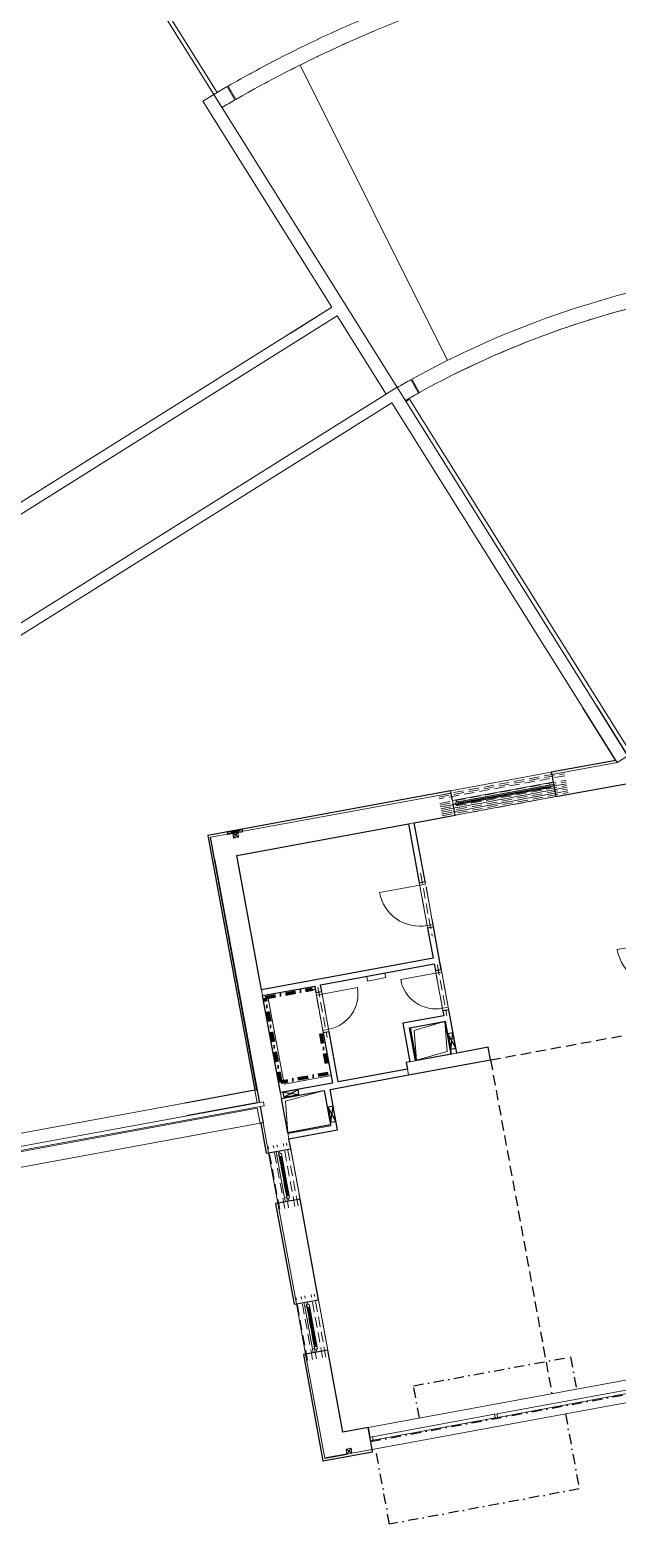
# Model space of a CAD drawing. Header units: millimetres. Extents: x -10647 to 220459, y -5491 to 72638.
# Drawn here: x 170923 to 182392, y -1682 to 27498 of the extents above; entities that cross this region are included whole.
import ezdxf

# ---------------------------------------------------------------- set-up
doc = ezdxf.new("R2010")
doc.units = ezdxf.units.MM
for name, pattern in [('HA_Dash_3mm-S1mm', [300, 200, -100]), ('HA_DashDot_2_2mm-S0_6mm', [1650, 750, -450, 0, -450]), ('HA_DashDot_4mm-S1mm', [400, 200, -100, 0, -100])]:
    doc.linetypes.add(name, pattern=pattern)
for name, color, linetype, lineweight in [('A-DETL-____-HDLN', 9, 'HA_Dash_3mm-S1mm', 25), ('A-DETL-____-OTLN', 9, 'Continuous', 25), ('A-DETL-____-THIN', 9, 'Continuous', 9), ('A-DETL-GENF-OTLN', 9, 'Continuous', 9), ('A-DOOR-____-MCUT', 9, 'HA_DashDot_2_2mm-S0_6mm', 9), ('A-DOOR-____-OTLN', 9, 'Continuous', 9), ('A-DOOR-FRAM-MCUT', 9, 'Continuous', 9), ('A-FLOR-____-OTLN', 9, 'Continuous', 9), ('A-FLOR-____-OVHD', 9, 'HA_DashDot_4mm-S1mm', 25), ('A-FLOR-LEVL-OTLN', 9, 'Continuous', 9), ('A-GENM-____-HDLN', 9, 'HA_Dash_3mm-S1mm', 9), ('A-GENM-____-OTLN', 9, 'Continuous', 9), ('A-GLAZ-____-MCUT', 9, 'Continuous', 5), ('A-GLAZ-____-OTLN', 9, 'Continuous', 5), ('A-GLAZ-CURT-MCUT', 9, 'Continuous', 5), ('A-GLAZ-CURT-OTLN', 9, 'Continuous', 5), ('A-GLAZ-CWMG-MCUT', 9, 'Continuous', 5), ('A-GLAZ-CWMG-OTLN', 9, 'Continuous', 5), ('A-WALL-____-MCUT', 9, 'Continuous', 25), ('A-WALL-____-OTLN', 9, 'Continuous', 9), ('I-WALL-____-MCUT', 9, 'Continuous', 25), ('I-WALL-____-OTLN', 9, 'Continuous', 9), ('M-HVAC-DUCT-OTLN', 9, 'Continuous', 9)]:
    doc.layers.add(name, color=color, linetype=linetype, lineweight=lineweight)

# ---------------------------------------------------------------- blocks, each defined once
blk = doc.blocks.new('HA_DR_Single_Swing_Solid - In_OJ_700x2100-2215883-schema POHLEDU D_130_6300')
at = {"layer": 'A-DOOR-____-MCUT'}
for p, q in [((-350, 57.5), (350, 57.5)), ((-350, -57.5), (350, -57.5))]:
    blk.add_line(p, q, dxfattribs=at)
at = {"layer": 'A-DOOR-____-OTLN', "lineweight": 5}
blk.add_line((350, 757.5), (350, 57.5), dxfattribs=at)
blk.add_arc((350, 57.5), 700, 90, 180, dxfattribs=at)
at = {"layer": 'A-DOOR-FRAM-MCUT'}
for p, q in [((-400, 57.5), (-350, 57.5)), ((-350, 57.5), (-350, -57.5)), ((350, 57.5), (400, 57.5)), ((350, -57.5), (350, 57.5)), ((-350, -57.5), (-400, -57.5)), ((400, -57.5), (350, -57.5))]:
    blk.add_line(p, q, dxfattribs=at)
blk = doc.blocks.new('HA_DR_Single_Swing_Solid - In_OJ_700x2100-2215885-schema POHLEDU D_130_6300')
at = {"layer": 'A-DOOR-____-MCUT'}
for p, q in [((-350, 57.5), (350, 57.5)), ((-350, -57.5), (350, -57.5))]:
    blk.add_line(p, q, dxfattribs=at)
at = {"layer": 'A-DOOR-____-OTLN', "lineweight": 5}
blk.add_line((350, -757.5), (350, -57.5), dxfattribs=at)
blk.add_arc((350, -57.5), 700, 180, 270, dxfattribs=at)
at = {"layer": 'A-DOOR-FRAM-MCUT'}
for p, q in [((-350, 57.5), (-400, 57.5)), ((-350, -57.5), (-350, 57.5)), ((400, 57.5), (350, 57.5)), ((350, 57.5), (350, -57.5)), ((-400, -57.5), (-350, -57.5)), ((350, -57.5), (400, -57.5))]:
    blk.add_line(p, q, dxfattribs=at)
blk = doc.blocks.new('HA_DR_Single_Swing_Solid - In_OJ_800x2100-2215786-schema POHLEDU D_130_6300')
at = {"layer": 'A-DOOR-____-MCUT'}
for p, q in [((-400, 57.5), (400, 57.5)), ((-400, -57.5), (400, -57.5))]:
    blk.add_line(p, q, dxfattribs=at)
at = {"layer": 'A-DOOR-____-OTLN', "lineweight": 5}
blk.add_line((400, 857.5), (400, 57.5), dxfattribs=at)
blk.add_arc((400, 57.5), 800, 90, 180, dxfattribs=at)
at = {"layer": 'A-DOOR-FRAM-MCUT'}
for p, q in [((-450, 57.5), (-400, 57.5)), ((-400, 57.5), (-400, -57.5)), ((400, 57.5), (450, 57.5)), ((400, -57.5), (400, 57.5)), ((-400, -57.5), (-450, -57.5)), ((450, -57.5), (400, -57.5))]:
    blk.add_line(p, q, dxfattribs=at)
blk = doc.blocks.new('HA_DR_Single_Swing_Solid - In_OJ_900x2100_Vstupni-2215765-schema POHLEDU D_130_6300')
at = {"layer": 'A-DOOR-____-MCUT'}
for p, q in [((-450, 125), (450, 125)), ((-450, -125), (450, -125))]:
    blk.add_line(p, q, dxfattribs=at)
at = {"layer": 'A-DOOR-____-OTLN', "lineweight": 5}
blk.add_line((450, 1025), (450, 125), dxfattribs=at)
at = {"layer": 'A-DOOR-____-OTLN'}
for p, q in [((-500, 125), (500, 125)), ((-500, -125), (500, -125))]:
    blk.add_line(p, q, dxfattribs=at)
at = {"layer": 'A-DOOR-____-OTLN', "lineweight": 5}
blk.add_arc((450, 125), 900, 90, 180, dxfattribs=at)
at = {"layer": 'A-DOOR-FRAM-MCUT'}
for p, q in [((-500, 125), (-450, 125)), ((-450, 125), (-450, -125)), ((450, 125), (500, 125)), ((450, -125), (450, 125)), ((-450, -125), (-500, -125)), ((500, -125), (450, -125))]:
    blk.add_line(p, q, dxfattribs=at)
blk = doc.blocks.new('HA_WD_SinglePanel - 1000x3200-2168127-schema POHLEDU D_130_6300')
at = {"layer": 'A-GLAZ-____-MCUT'}
for p, q in [((-440, 25), (-440, -25)), ((-390, 25), (-440, 25)), ((-390, -25), (-390, 25)), ((390, 5), (-390, 5)), ((390, 25), (390, -25)), ((440, 25), (390, 25)), ((440, -25), (440, 25)), ((-500, 0), (-440, 0)), ((-420, -70), (-500, -70)), ((-440, -25), (-390, -25)), ((-420, -25), (-420, -70)), ((390, -5), (-390, -5)), ((390, -25), (440, -25)), ((420, -70), (420, -25)), ((500, -70), (420, -70)), ((440, 0), (500, 0))]:
    blk.add_line(p, q, dxfattribs=at)
at = {"layer": 'A-GLAZ-____-OTLN'}
for p, q in [((-440, -25), (-440, 25)), ((440, 25), (-440, 25)), ((390, 25), (-390, 25)), ((440, 25), (440, -25)), ((-440, -25), (440, -25)), ((420, -70), (-420, -70)), ((390, -25), (-390, -25))]:
    blk.add_line(p, q, dxfattribs=at)
blk = doc.blocks.new('HA_WD_SinglePanel - 1000x3200-2168126-schema POHLEDU D_130_6300')
at = {"layer": 'A-GLAZ-____-MCUT'}
for p, q in [((-420, 70), (-500, 70)), ((-500, 0), (-440, 0)), ((-440, -25), (-440, 25)), ((-440, 25), (-390, 25)), ((-420, 25), (-420, 70)), ((-390, 25), (-390, -25)), ((390, 5), (-390, 5)), ((390, -25), (390, 25)), ((390, 25), (440, 25)), ((500, 70), (420, 70)), ((420, 70), (420, 25)), ((440, 25), (440, -25)), ((440, 0), (500, 0)), ((-390, -25), (-440, -25)), ((390, -5), (-390, -5)), ((440, -25), (390, -25))]:
    blk.add_line(p, q, dxfattribs=at)
at = {"layer": 'A-GLAZ-____-OTLN'}
for p, q in [((440, 25), (-440, 25)), ((-440, -25), (-440, 25)), ((420, 70), (-420, 70)), ((390, 25), (-390, 25)), ((440, 25), (440, -25)), ((-440, -25), (440, -25)), ((390, -25), (-390, -25))]:
    blk.add_line(p, q, dxfattribs=at)
blk = doc.blocks.new('HA_WD_SinglePanel - 2000x1150-2168136-schema POHLEDU D_130_6300')
at = {"layer": 'A-GLAZ-____-MCUT'}
for p, q in [((-1000, 70), (-1000, 0)), ((-920, 70), (-1000, 70)), ((-1000, 0), (-940, 0)), ((-940, -25), (-940, 25)), ((-940, 25), (-890, 25)), ((-920, 25), (-920, 70)), ((-890, 25), (-890, -25)), ((890, 5), (-890, 5)), ((890, -25), (890, 25)), ((890, 25), (940, 25)), ((1000, 70), (920, 70)), ((920, 70), (920, 25)), ((940, 25), (940, -25)), ((940, 0), (1000, 0)), ((1000, 0), (1000, 70)), ((-890, -25), (-940, -25)), ((890, -5), (-890, -5)), ((940, -25), (890, -25))]:
    blk.add_line(p, q, dxfattribs=at)
at = {"layer": 'A-GLAZ-____-OTLN'}
for p, q in [((940, 25), (-940, 25)), ((-940, -25), (-940, 25)), ((920, 70), (-920, 70)), ((890, 25), (-890, 25)), ((940, 25), (940, -25)), ((-940, -25), (940, -25)), ((890, -25), (-890, -25))]:
    blk.add_line(p, q, dxfattribs=at)
blk = doc.blocks.new('HA_GM_Shaft_Rectangle - Default-2240305-schema POHLEDU D_130_6300')
at = {"layer": 'A-DETL-GENF-OTLN'}
for p, q in [((68.5, -68.5), (850, 0)), ((0, -685), (68.5, -68.5))]:
    blk.add_line(p, q, dxfattribs=at)
at = {"layer": 'A-GENM-____-OTLN'}
for p, q in [((0, -685), (0, 0)), ((0, 0), (850, 0)), ((850, 0), (850, -685)), ((850, -685), (0, -685))]:
    blk.add_line(p, q, dxfattribs=at)
blk = doc.blocks.new('HA_GM_Shaft_Rectangle - Default-2240303-schema POHLEDU D_130_6300')
at = {"layer": 'A-DETL-GENF-OTLN'}
for p, q in [((65, -65), (700, 0)), ((0, -650), (65, -65))]:
    blk.add_line(p, q, dxfattribs=at)
at = {"layer": 'A-GENM-____-OTLN'}
for p, q in [((0, -650), (0, 0)), ((0, 0), (700, 0)), ((700, 0), (700, -650)), ((700, -650), (0, -650))]:
    blk.add_line(p, q, dxfattribs=at)
blk = doc.blocks.new('Systémový panel - Sklo-2011739-schema POHLEDU D_130_6300')
at = {"layer": 'A-GLAZ-CURT-MCUT'}
for p, q in [((1212.5, 0), (-1212.5, 0)), ((-1212.5, 0), (-1212.5, -70)), ((1212.5, -70), (1212.5, 0)), ((-1212.5, -70), (1212.5, -70))]:
    blk.add_line(p, q, dxfattribs=at)
blk = doc.blocks.new('Systémový panel - Sklo-2011743-schema POHLEDU D_130_6300')
at = {"layer": 'A-GLAZ-CURT-MCUT'}
for p, q in [((1300, 0), (-1300, 0)), ((-1300, 0), (-1300, -70)), ((1300, -70), (1300, 0)), ((-1300, -70), (1300, -70))]:
    blk.add_line(p, q, dxfattribs=at)
blk = doc.blocks.new('Obdélníková příčel - 50x70mm EXT-2011734-schema POHLEDU D_130_6300')
at = {"layer": 'A-GLAZ-CWMG-MCUT'}
for p, q in [((-25, 70), (25, 70)), ((-25, 0), (-25, 70)), ((25, 0), (-25, 0)), ((25, 70), (25, 0))]:
    blk.add_line(p, q, dxfattribs=at)
blk = doc.blocks.new('HA_GM_Tiling_LineBased - Generic Tiles-2157053-schema POHLEDU D_130_6300')
at = {"layer": 'A-GENM-____-OTLN', "linetype": 'HA_DashDot_4mm-S1mm', "lineweight": 80}
blk.add_line((0, -50), (795, -50), dxfattribs=at)
blk = doc.blocks.new('HA_GM_Tiling_LineBased - Generic Tiles-2157054-schema POHLEDU D_130_6300')
at = {"layer": 'A-GENM-____-OTLN', "linetype": 'HA_DashDot_4mm-S1mm', "lineweight": 80}
blk.add_line((50, -50), (990, -50), dxfattribs=at)
blk = doc.blocks.new('HA_GM_Tiling_LineBased - Generic Tiles-2157055-schema POHLEDU D_130_6300')
at = {"layer": 'A-GENM-____-OTLN', "linetype": 'HA_DashDot_4mm-S1mm', "lineweight": 80}
blk.add_line((50, -50), (80, -50), dxfattribs=at)
blk = doc.blocks.new('HA_GM_Tiling_LineBased - Generic Tiles-2157056-schema POHLEDU D_130_6300')
at = {"layer": 'A-GENM-____-OTLN', "linetype": 'HA_DashDot_4mm-S1mm', "lineweight": 80}
blk.add_line((50, -50), (1725, -50), dxfattribs=at)
blk = doc.blocks.new('TB_revizni dvirka 300x300 - TB_revizni dvirka 300x300-1933652-schema POHLEDU D_130_6300')
at = {"layer": 'A-GENM-____-OTLN'}
for p, q in [((150, 10), (-150, 10)), ((-150, 10), (-150, 0)), ((-150, 0), (150, 0)), ((150, 0), (150, 10))]:
    blk.add_line(p, q, dxfattribs=at)
blk = doc.blocks.new('TB_Porotherm KP11_5_1000mm - TB_Porotherm KP11_5_1000mm-1965691-schema POHLEDU D_130_6300')
at = {"layer": 'A-GENM-____-HDLN'}
for p, q in [((-500, 57.5), (500, 57.5)), ((-500, 0), (500, 0)), ((500, -57.5), (-500, -57.5))]:
    blk.add_line(p, q, dxfattribs=at)
blk = doc.blocks.new('TB_Porotherm KP11_5_1250mm - TB_Porotherm KP11_5_1250mm-1972106-schema POHLEDU D_130_6300')
at = {"layer": 'A-GENM-____-HDLN'}
for p, q in [((-625, 57.5), (625, 57.5)), ((-625, 0), (625, 0)), ((625, -57.5), (-625, -57.5))]:
    blk.add_line(p, q, dxfattribs=at)
blk = doc.blocks.new('TB_Porotherm KP7_2500mm - TB_Porotherm KP7_2500mm-2000681-schema POHLEDU D_130_6300')
at = {"layer": 'A-GENM-____-HDLN'}
for p, q in [((-1250, 35), (1250, 35)), ((-1250, 0), (1250, 0)), ((1250, -35), (-1250, -35))]:
    blk.add_line(p, q, dxfattribs=at)
blk = doc.blocks.new('TB_Porotherm KPVarioUNI_1250mm - TB_Porotherm KPVarioUNI_1250mm-1997363-schema POHLEDU D_130_6300')
at = {"layer": 'A-GENM-____-HDLN'}
for p, q in [((-625, 205), (625, 205)), ((-625, 105), (625, 105)), ((-625, 30), (625, 30)), ((-625, -95), (625, -95)), ((-625, -157.5), (625, -157.5)), ((-625, -220), (625, -220)), ((-100, 0), (100, 0))]:
    blk.add_line(p, q, dxfattribs=at)
blk = doc.blocks.new('Obdélníková příčel - 50x70mm EXT-2011748-schema POHLEDU D_130_6300')
at = {"layer": 'A-GLAZ-CWMG-MCUT'}
for p, q in [((0, 70), (-50, 70)), ((-50, 70), (-50, 0)), ((-50, 0), (0, 0)), ((0, 0), (0, 70))]:
    blk.add_line(p, q, dxfattribs=at)
blk = doc.blocks.new('185-01_OBJEKT A_Central_rvt-5-schema POHLEDU D_130_6300')
at = {"layer": 'A-DETL-____-HDLN'}
for q in [(6626, 8057), (4162, 868)]:
    blk.add_line((2963, 7383), q, dxfattribs=at)
at = {"layer": 'A-DETL-____-OTLN'}
for p, q in [((5409, 13232), (4772, 14249)), ((5674, 13281), (5037, 14298)), ((-1883, 11891), (-2178, 11836)), ((-2178, 11836), (-1875, 11846)), ((-2178, 11836), (-2170, 11792)), ((-2170, 11792), (-1883, 11891)), ((-2170, 11792), (-1875, 11846)), ((-1875, 11846), (-1883, 11891)), ((2230, 7909), (2132, 7891)), ((2132, 7891), (2186, 7596)), ((2285, 7614), (2132, 7891)), ((2186, 7596), (2230, 7909)), ((2285, 7614), (2230, 7909)), ((2186, 7596), (2285, 7614)), ((-1641, 6790), (-2998, 6540)), ((-795, 6808), (-1090, 6754)), ((-1090, 6754), (-1072, 6656)), ((-1090, 6754), (-777, 6710)), ((-1072, 6656), (-795, 6808)), ((-777, 6710), (-795, 6808)), ((-1596, 6544), (-2973, 6291)), ((-1072, 6656), (-777, 6710)), ((-109, 6478), (-208, 6460)), ((-208, 6460), (-153, 6165)), ((-55, 6183), (-208, 6460)), ((-153, 6165), (-109, 6478)), ((-55, 6183), (-109, 6478)), ((-153, 6165), (-55, 6183))]:
    blk.add_line(p, q, dxfattribs=at)
at = {"layer": 'A-DETL-____-THIN'}
for p, q in [((548, 9013), (902, 9078)), ((902, 9078), (918, 8990)), ((564, 8924), (548, 9013)), ((918, 8990), (564, 8924)), ((-1538, 6146), (-2915, 5893))]:
    blk.add_line(p, q, dxfattribs=at)
at = {"layer": 'A-FLOR-____-OTLN'}
blk.add_line((572, 207), (6596, 1315), dxfattribs=at)
at = {"layer": 'A-FLOR-____-OVHD'}
for p, q in [((1459, 1018), (4528, 1582)), ((4528, 1582), (4643, 956)), ((623, -68), (6647, 1040)), ((1575, 391), (1459, 1018)), ((4428, 469), (4697, -993)), ((572, 207), (623, -68)), ((991, -1682), (729, -257)), ((4697, -993), (991, -1682))]:
    blk.add_line(p, q, dxfattribs=at)
at = {"layer": 'A-WALL-____-MCUT'}
for p, q in [((5409, 13232), (4151, 13001)), ((4151, 13001), (4159, 12957)), ((4159, 12957), (4186, 12809)), ((2184, 12639), (-2557, 11767)), ((2192, 12595), (2184, 12639)), ((2219, 12447), (2192, 12595)), ((4199, 12740), (4238, 12524)), ((4238, 12524), (5753, 12803)), ((2271, 12162), (2232, 12378)), ((-1992, 11377), (1362, 11995)), ((1475, 12015), (2271, 12162)), ((-2557, 11767), (-1641, 6790)), ((-1597, 6798), (-2504, 11730)), ((-2425, 11298), (-1562, 6609)), ((-1509, 8751), (-1992, 11377)), ((-1140, 6745), (-1488, 8638)), ((-1641, 6790), (-1597, 6798)), ((-1562, 6609), (-1552, 6552)), ((-1537, 6474), (-1479, 6157)), ((-995, 5958), (-1119, 6632)), ((-1479, 6157), (-1523, 6149)), ((-1523, 6149), (-1415, 5561)), ((-938, 5649), (-974, 5845)), ((-1415, 5561), (-1371, 5569)), ((-1371, 5569), (-938, 5649)), ((-1190, 4585), (-1234, 4577)), ((-1234, 4577), (-872, 2610)), ((-757, 4665), (-1190, 4585)), ((-395, 2698), (-757, 4665)), ((-828, 2618), (-395, 2698)), ((-872, 2610), (-828, 2618)), ((-647, 1635), (-691, 1627)), ((-691, 1627), (-309, -448)), ((-214, 1715), (-647, 1635)), ((80, 116), (-214, 1715)), ((572, 207), (80, 116)), ((652, -226), (572, 207)), ((-309, -448), (660, -270)), ((660, -270), (652, -226)), ((160, -316), (-273, -396)), ((-273, -396), (160, -316))]:
    blk.add_line(p, q, dxfattribs=at)
at = {"layer": 'A-WALL-____-MCUT', "lineweight": 9}
for p, q in [((4159, 12957), (5435, 13191)), ((5435, 13191), (4159, 12957)), ((-1973, 11828), (2192, 12595)), ((2192, 12595), (-1973, 11828)), ((1475, 12015), (1362, 11995)), ((-2504, 11730), (-2072, 11810)), ((-2072, 11810), (-2504, 11730)), ((-2504, 11730), (-2425, 11298)), ((-1509, 8751), (-1488, 8638)), ((1388, 7348), (1501, 7368)), ((2190, 7495), (2303, 7516)), ((1344, 7202), (1365, 7089)), ((1365, 7089), (1344, 7202)), ((-1140, 6745), (-1129, 6689)), ((-1129, 6689), (-1140, 6745)), ((-1129, 6689), (-1119, 6632)), ((-1371, 5569), (-1479, 6157)), ((-1479, 6157), (-1371, 5569)), ((-995, 5958), (-974, 5845)), ((-828, 2618), (-1190, 4585)), ((-1190, 4585), (-828, 2618)), ((-273, -396), (-647, 1635)), ((-647, 1635), (-273, -396)), ((258, -298), (652, -226)), ((652, -226), (258, -298))]:
    blk.add_line(p, q, dxfattribs=at)
at = {"layer": 'A-WALL-____-OTLN'}
for p, q in [((2184, 12639), (4151, 13001)), ((4238, 12524), (2271, 12162)), ((-1190, 4585), (-1371, 5569)), ((-938, 5649), (-757, 4665)), ((-395, 2698), (-214, 1715)), ((-647, 1635), (-828, 2618)), ((572, 207), (6596, 1315)), ((6675, 883), (652, -226))]:
    blk.add_line(p, q, dxfattribs=at)
at = {"layer": 'I-WALL-____-MCUT'}
for p, q in [((1362, 11995), (1573, 10844)), ((1687, 10865), (1475, 12015)), ((1573, 10844), (1687, 10865)), ((1849, 9980), (1736, 9959)), ((1736, 9959), (1845, 9369)), ((2002, 9148), (1849, 9980)), ((1845, 9369), (-1509, 8751)), ((-357, 8846), (1866, 9256)), ((1866, 9256), (1889, 9128)), ((1889, 9128), (2002, 9148)), ((-1488, 8638), (-470, 8826)), ((-470, 8826), (-447, 8698)), ((-333, 8719), (-357, 8846)), ((-447, 8698), (-333, 8719)), ((2051, 8247), (1250, 8100)), ((2147, 8362), (2034, 8341)), ((2034, 8341), (2051, 8247)), ((2303, 7516), (2147, 8362)), ((-189, 7932), (-302, 7911)), ((-302, 7911), (-122, 6932)), ((-9, 6953), (-189, 7932)), ((1250, 8100), (1270, 7987)), ((1270, 7987), (1388, 7348)), ((1384, 8008), (2072, 8134)), ((1501, 7368), (1384, 8008)), ((2072, 8134), (2190, 7495)), ((2917, 7629), (2303, 7516)), ((2963, 7383), (2917, 7629)), ((1388, 7348), (1319, 7335)), ((1319, 7335), (1344, 7202)), ((1365, 7089), (2963, 7383)), ((2190, 7495), (1501, 7368)), ((-170, 6807), (1365, 7089)), ((1344, 7202), (-9, 6953)), ((-122, 6932), (-1140, 6745)), ((-1119, 6632), (-283, 6786)), ((-283, 6786), (-159, 6112)), ((-25, 6020), (-170, 6807)), ((-159, 6112), (-995, 5958)), ((-974, 5845), (-138, 5999)), ((-138, 5999), (-25, 6020))]:
    blk.add_line(p, q, dxfattribs=at)
at = {"layer": 'I-WALL-____-OTLN'}
for p, q in [((-1390, 8656), (-1488, 8638)), ((-1167, 6893), (-1488, 8638)), ((-1390, 8656), (-1068, 6911)), ((-1068, 6911), (-149, 7080)), ((-122, 6932), (-149, 7080)), ((-1167, 6893), (-1140, 6745)), ((-122, 6932), (-1140, 6745))]:
    blk.add_line(p, q, dxfattribs=at)
at = {"layer": 'M-HVAC-DUCT-OTLN', "lineweight": 5}
for p, q in [((-2072, 11810), (-1973, 11828)), ((-2072, 11810), (-1955, 11730)), ((-2054, 11712), (-2072, 11810)), ((-2054, 11712), (-1973, 11828)), ((-1955, 11730), (-2054, 11712)), ((-1973, 11828), (-1955, 11730)), ((142, -218), (240, -200)), ((142, -218), (258, -298)), ((160, -316), (142, -218)), ((160, -316), (240, -200)), ((240, -200), (258, -298)), ((258, -298), (160, -316))]:
    blk.add_line(p, q, dxfattribs=at)
at = {"layer": 'A-DOOR-____-OTLN', "lineweight": 9}
for name, p, rotation in [('HA_DR_Single_Swing_Solid - In_OJ_800x2100-2215786-schema POHLEDU D_130_6300', (1711, 10412), 100.4270886610819), ('HA_DR_Single_Swing_Solid - In_OJ_900x2100_Vstupni-2215765-schema POHLEDU D_130_6300', (6528, 9280), 100.4270886610821), ('HA_DR_Single_Swing_Solid - In_OJ_700x2100-2215883-schema POHLEDU D_130_6300', (2018, 8745), 100.4270886610819), ('HA_DR_Single_Swing_Solid - In_OJ_700x2100-2215885-schema POHLEDU D_130_6300', (-318, 8315), 100.4270886610819)]:
    blk.add_blockref(name, p, dxfattribs=dict(at, rotation=rotation))
at = {"layer": 'A-GENM-____-OTLN', "lineweight": 9}
for name, p, rotation in [('TB_Porotherm KP7_2500mm - TB_Porotherm KP7_2500mm-2000681-schema POHLEDU D_130_6300', (3182, 12741), 10.42708866108206), ('TB_Porotherm KP7_2500mm - TB_Porotherm KP7_2500mm-2000681-schema POHLEDU D_130_6300', (3211, 12584), 10.42708866108206), ('TB_Porotherm KP7_2500mm - TB_Porotherm KP7_2500mm-2000681-schema POHLEDU D_130_6300', (3223, 12515), 10.42708866108206), ('TB_Porotherm KP7_2500mm - TB_Porotherm KP7_2500mm-2000681-schema POHLEDU D_130_6300', (3236, 12446), 10.42708866108206), ('TB_Porotherm KP7_2500mm - TB_Porotherm KP7_2500mm-2000681-schema POHLEDU D_130_6300', (3249, 12377), 10.42708866108206), ('TB_revizni dvirka 300x300 - TB_revizni dvirka 300x300-1933652-schema POHLEDU D_130_6300', (-2031, 11863), 190.4270886610824), ('TB_Porotherm KP11_5_1250mm - TB_Porotherm KP11_5_1250mm-1972106-schema POHLEDU D_130_6300', (1711, 10412), 280.4270886610821), ('TB_Porotherm KP11_5_1000mm - TB_Porotherm KP11_5_1000mm-1965691-schema POHLEDU D_130_6300', (2018, 8745), 280.4270886610821), ('HA_GM_Tiling_LineBased - Generic Tiles-2157054-schema POHLEDU D_130_6300', (-1493, 8637), 10.42708866108196), ('HA_GM_Tiling_LineBased - Generic Tiles-2157055-schema POHLEDU D_130_6300', (-470, 8826), 280.4270886610819), ('TB_Porotherm KP11_5_1000mm - TB_Porotherm KP11_5_1000mm-1965691-schema POHLEDU D_130_6300', (-318, 8315), 280.4270886610821), ('HA_GM_Tiling_LineBased - Generic Tiles-2157056-schema POHLEDU D_130_6300', (-1172, 6892), 100.427088661082), ('HA_GM_Tiling_LineBased - Generic Tiles-2157053-schema POHLEDU D_130_6300', (-302, 7911), 280.4270886610819), ('HA_GM_Shaft_Rectangle - Default-2240303-schema POHLEDU D_130_6300', (2190, 7495), 190.4270886610817), ('HA_GM_Tiling_LineBased - Generic Tiles-2157054-schema POHLEDU D_130_6300', (-149, 7080), 190.4270886610819), ('HA_GM_Shaft_Rectangle - Default-2240305-schema POHLEDU D_130_6300', (-1119, 6632), 10.42708866108196), ('TB_Porotherm KPVarioUNI_1250mm - TB_Porotherm KPVarioUNI_1250mm-1997363-schema POHLEDU D_130_6300', (-1064, 5117), 100.427088661082), ('TB_Porotherm KPVarioUNI_1250mm - TB_Porotherm KPVarioUNI_1250mm-1997363-schema POHLEDU D_130_6300', (-521, 2167), 100.427088661082)]:
    blk.add_blockref(name, p, dxfattribs=dict(at, rotation=rotation))
at = {"layer": 'A-GLAZ-____-OTLN', "lineweight": 9}
for name, p, rotation in [('HA_WD_SinglePanel - 2000x1150-2168136-schema POHLEDU D_130_6300', (3215, 12559), 10.42708866108217), ('HA_WD_SinglePanel - 1000x3200-2168127-schema POHLEDU D_130_6300', (-1064, 5117), 280.4270886610821), ('HA_WD_SinglePanel - 1000x3200-2168126-schema POHLEDU D_130_6300', (-521, 2167), 100.4270886610821)]:
    blk.add_blockref(name, p, dxfattribs=dict(at, rotation=rotation))
at = {"layer": 'A-GLAZ-CURT-OTLN', "lineweight": 9, "rotation": 10.42708866108224}
for name, p in [('Systémový panel - Sklo-2011743-schema POHLEDU D_130_6300', (4369, 707)), ('Systémový panel - Sklo-2011739-schema POHLEDU D_130_6300', (1849, 244))]:
    blk.add_blockref(name, p, dxfattribs=at)
at = {"layer": 'A-GLAZ-CWMG-OTLN', "lineweight": 9, "extrusion": (0, 0, -1), "rotation": 169.5729113389178}
blk.add_blockref('Obdélníková příčel - 50x70mm EXT-2011734-schema POHLEDU D_130_6300', (-3066, 468), dxfattribs=at)
at = {"layer": 'A-GLAZ-CWMG-OTLN', "lineweight": 9, "rotation": 190.4270886610822}
blk.add_blockref('Obdélníková příčel - 50x70mm EXT-2011748-schema POHLEDU D_130_6300', (607, 15), dxfattribs=at)
blk = doc.blocks.new('HA_GM_Shaft_Rectangle - Default-2321916-schema POHLEDU D_130_6300')
at = {"layer": 'A-DETL-GENF-OTLN'}
for p, q in [((70, -70), (850, 0)), ((0, -700), (70, -70))]:
    blk.add_line(p, q, dxfattribs=at)
at = {"layer": 'A-GENM-____-OTLN'}
for p, q in [((0, -700), (0, 0)), ((0, 0), (850, 0)), ((850, 0), (850, -700)), ((850, -700), (0, -700))]:
    blk.add_line(p, q, dxfattribs=at)
blk = doc.blocks.new('HA_GM_Shaft_Rectangle - Default-2321918-schema POHLEDU D_130_6300')
at = {"layer": 'A-DETL-GENF-OTLN'}
for p, q in [((65, -65), (700, 0)), ((0, -650), (65, -65))]:
    blk.add_line(p, q, dxfattribs=at)
at = {"layer": 'A-GENM-____-OTLN'}
for p, q in [((0, -650), (0, 0)), ((0, 0), (700, 0)), ((700, 0), (700, -650)), ((700, -650), (0, -650))]:
    blk.add_line(p, q, dxfattribs=at)
blk = doc.blocks.new('doplnek operne zdi ve spadu - doplnek operne zdi ve spadu-2366219-schema POHLEDU D_130_6300')
at = {"layer": 'A-WALL-____-OTLN'}
for p, q in [((11866, 29629), (11846, 29330)), ((11849, 29395), (11889, 29625)), ((11889, 29625), (21062, 28056)), ((21011, 27760), (11846, 29330)), ((21062, 28056), (21011, 27760)), ((21054, 28057), (23025, 27924)), ((21026, 27758), (21036, 27908)), ((21026, 27758), (23005, 27625)), ((23025, 27924), (23005, 27625)), ((-2010, 26140), (-2159, 26401))]:
    blk.add_line(p, q, dxfattribs=at)
blk.add_open_spline([(-2159, 26401), (-1997, 26494), (-1670, 26676), (-1174, 26939), (-671, 27191), (-164, 27431), (350, 27659), (868, 27876), (1391, 28081), (1918, 28274), (2450, 28455), (2985, 28624), (3525, 28780), (4068, 28925), (4613, 29057), (5162, 29177), (5714, 29284), (6267, 29379), (6823, 29461), (7380, 29531), (7939, 29588), (8499, 29632), (9060, 29664), (9621, 29683), (10183, 29689), (10744, 29682), (11306, 29663), (11680, 29642), (11866, 29629)], degree=3, dxfattribs=at)
blk.add_open_spline([(-2010, 26140), (-1368, 26508), (-52, 27186), (2008, 28020), (4134, 28665), (6491, 29151), (9071, 29414), (10923, 29393), (11846, 29330)], degree=3, knots=[0, 0, 0, 0, 0.153846, 0.307692, 0.461538, 0.615385, 0.807692, 1, 1, 1, 1], dxfattribs=at)

msp = doc.modelspace()

# ---------------------------------------------------------------- linework, layer by layer
at = {"layer": 'A-FLOR-____-OTLN'}
for p, q in [((174514, 26237), (173610, 27680)), ((176017, 21577), (176822, 22081))]:
    msp.add_line(p, q, dxfattribs=at)
at = {"layer": 'A-FLOR-LEVL-OTLN'}
msp.add_line((179078, 21040), (176200, 26811), dxfattribs=at)
for points in [[(182046, 21894), (182518, 22036), (182996, 22157), (183479, 22259)], [(180613, 21398), (181076, 21581), (181548, 21745), (182026, 21889)], [(179240, 20787), (179677, 21004), (180123, 21203), (180576, 21383)]]:
    msp.add_open_spline(points, degree=3, dxfattribs=at)
at = {"layer": 'A-WALL-____-OTLN'}
for p, q in [((163197, 44456), (174583, 26277)), ((176111, 27103), (176101, 27098)), ((174928, 26131), (174779, 26391)), ((174303, 26104), (174514, 26237)), ((176822, 22081), (174303, 26104)), ((174514, 26237), (182603, 13323)), ((174514, 26237), (174674, 25982)), ((162398, 13046), (176822, 22081)), ((176928, 21912), (162504, 12877)), ((177884, 20386), (176928, 21912)), ((163460, 11351), (178096, 20519)), ((178513, 20404), (178367, 20666)), ((178385, 20676), (178530, 20413)), ((177990, 20217), (166206, 12835)), ((182391, 13190), (177990, 20217)), ((178336, 20286), (178268, 20243)), ((178336, 20286), (182714, 13297)), ((182391, 13190), (182603, 13323)), ((170542, 5912), (175315, 6790)), ((175360, 6544), (175315, 6790)), ((170163, 5484), (175364, 6441)), ((170336, 5620), (175483, 6567)), ((175497, 6488), (170382, 5547)), ((175418, 6146), (175364, 6441)), ((175497, 6488), (175483, 6567)), ((175418, 6146), (170218, 5189))]:
    msp.add_line(p, q, dxfattribs=at)
at = {"layer": 'A-WALL-____-OTLN', "flags": 128}
for points in [[(176592, 27335), (176558, 27320), (176546, 27314)], [(175705, 26897), (175668, 26878), (175626, 26856)], [(175241, 26650), (175230, 26644), (175217, 26636)]]:
    msp.add_lwpolyline(points, dxfattribs=at)
at = {"layer": 'A-WALL-____-OTLN'}
for centre, radius, start, end in [((187131, 4895), 24492, 112.8261, 113.0949), ((187131, 4895), 24492, 114.1282, 114.3797), ((187131, 4895), 24492, 115.4375, 115.6553), ((187131, 4895), 24492, 116.7684, 116.9549), ((187131, 4895), 24792, 119.8829, 120.5898), ((187131, 4895), 24792, 120.4048, 120.5898), ((187131, 4895), 24492, 118.1571, 118.3286), ((187131, 4895), 24492, 119.8829, 120.5718), ((187120, 4938), 18000, 100.6986, 119.0333), ((187120, 4938), 17700, 100.6986, 119.0333), ((187120, 4938), 18000, 119.0976, 120.0782), ((187120, 4938), 17700, 119.0976, 120.0445)]:
    msp.add_arc(centre, radius, start, end, dxfattribs=at)

# ---------------------------------------------------------------- block references
at = {"color": 50, "lineweight": 5}
msp.add_blockref('185-01_OBJEKT A_Central_rvt-5-schema POHLEDU D_130_6300', (176956, 0), dxfattribs=at)
at = {"layer": 'A-GENM-____-OTLN', "lineweight": 5, "rotation": 10.42708866108199}
for name, p in [('HA_GM_Shaft_Rectangle - Default-2321918-schema POHLEDU D_130_6300', (178354, 8010)), ('HA_GM_Shaft_Rectangle - Default-2321916-schema POHLEDU D_130_6300', (175837, 6632))]:
    msp.add_blockref(name, p, dxfattribs=at)
at = {"layer": 'A-WALL-____-OTLN'}
msp.add_blockref('doplnek operne zdi ve spadu - doplnek operne zdi ve spadu-2366219-schema POHLEDU D_130_6300', (176956, 0), dxfattribs=at)

doc.saveas('drawing.dxf')
